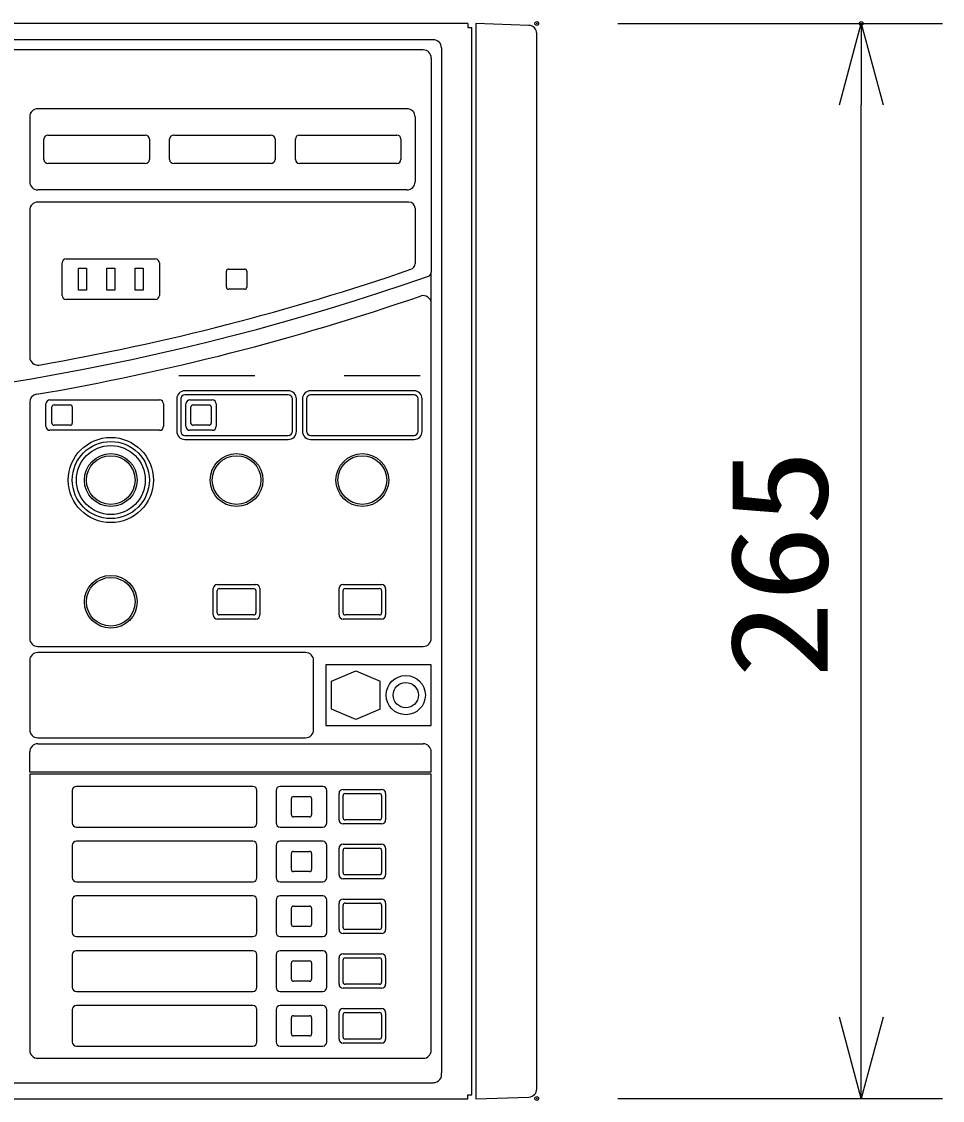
# Model space of a CAD drawing. Units: millimetres, scale not verified. Extents: x -63 to 63, y -57 to 57.
# Drawn here: x -12.28 to 10.42, y 0.46 to 27.05 of the extents above; entities that cross this region are included whole.
import ezdxf
from ezdxf.enums import TextEntityAlignment as Align

# ---------------------------------------------------------------- set-up
doc = ezdxf.new("R2010")
doc.units = ezdxf.units.MM
doc.header["$LTSCALE"] = 0.190236
doc.header["$PDMODE"] = 32
doc.header["$PDSIZE"] = 0.0951
for name, color, linetype in [('0-2_GAIKEI', 1, 'Continuous'), ('0-3_WAKU', 3, 'Continuous'), ('0-4_DEFPOINTS', 7, 'Continuous')]:
    doc.layers.add(name, color=color, linetype=linetype)
doc.styles.add('ＭＳ ゴシック', font='')
doc.styles.get('ＭＳ ゴシック').set_extended_font_data('MS Gothic')

# ---------------------------------------------------------------- blocks, each defined once
blk = doc.blocks.new('_OPEN30')
at = {"layer": '0-4_DEFPOINTS'}
blk.add_line((0, 0), (-1, 0), dxfattribs=at)
blk.add_lwpolyline([(-1, 0.26795), (0, 0), (-1, -0.26795)], dxfattribs=at)

msp = doc.modelspace()

# ---------------------------------------------------------------- linework, layer by layer
at = {"layer": '0-2_GAIKEI', "color": 7}
for p, q in [((-1.2839, 27), (-42.7839, 27)), ((-1.1839, 0.6), (-1.1839, 26.9)), ((0.2231, 26.9544), (-1.0839, 27)), ((-1.0839, 27), (-1.0839, 0.5)), ((0.4161, 0.7455), (0.4161, 26.7545)), ((-1.0839, 0.5), (0.2231, 0.5456)), ((-40.2045, 0.5), (-1.2839, 0.5))]:
    msp.add_line(p, q, dxfattribs=at)
at = {"layer": '0-2_GAIKEI'}
for p, q in [((-2.1339, 26.6), (-33.4839, 26.6)), ((-2.3839, 26.35), (-41.7839, 26.35)), ((-1.9339, 26.4), (-1.9339, 25.4)), ((-2.1839, 26.15), (-2.1839, 20.8709)), ((-1.9339, 25.4), (-1.9339, 1.1423)), ((-2.7839, 24.9), (-11.8839, 24.9)), ((-12.0839, 24.7), (-12.0839, 23.1)), ((-2.5839, 24.7), (-2.5839, 23.1)), ((-11.6339, 24.25), (-9.2339, 24.25)), ((-8.5339, 24.25), (-6.1339, 24.25)), ((-5.4339, 24.25), (-3.0339, 24.25)), ((-11.7339, 23.65), (-11.7339, 24.15)), ((-9.1339, 24.15), (-9.1339, 23.65)), ((-8.6339, 23.65), (-8.6339, 24.15)), ((-6.0339, 24.15), (-6.0339, 23.65)), ((-5.5339, 23.65), (-5.5339, 24.15)), ((-2.9339, 24.15), (-2.9339, 23.65)), ((-9.2339, 23.55), (-11.6339, 23.55)), ((-6.1339, 23.55), (-8.5339, 23.55)), ((-3.0339, 23.55), (-5.4339, 23.55)), ((-2.7839, 22.9), (-11.8839, 22.9)), ((-2.7339, 22.6), (-11.8839, 22.6)), ((-12.0839, 22.4), (-12.0839, 18.7818)), ((-2.5839, 22.45), (-2.5839, 21.0851)), ((-11.2839, 20.3), (-11.2839, 21.1)), ((-11.1839, 21.2), (-8.9839, 21.2)), ((-8.8839, 21.1), (-8.8839, 20.3)), ((-10.8839, 20.425), (-10.8839, 20.975)), ((-10.8839, 20.975), (-10.6839, 20.975)), ((-10.6839, 20.975), (-10.6839, 20.425)), ((-10.1839, 20.425), (-10.1839, 20.975)), ((-10.1839, 20.975), (-9.9839, 20.975)), ((-9.9839, 20.975), (-9.9839, 20.425)), ((-9.4839, 20.425), (-9.4839, 20.975)), ((-9.4839, 20.975), (-9.2839, 20.975)), ((-9.2839, 20.975), (-9.2839, 20.425)), ((-7.2339, 20.5), (-7.2339, 20.9)), ((-7.1839, 20.95), (-6.7839, 20.95)), ((-6.7339, 20.9), (-6.7339, 20.5)), ((-2.1839, 20.0951), (-2.1839, 20.8709)), ((-10.6839, 20.425), (-10.8839, 20.425)), ((-9.9839, 20.425), (-10.1839, 20.425)), ((-9.2839, 20.425), (-9.4839, 20.425)), ((-6.7839, 20.45), (-7.1839, 20.45)), ((-8.9839, 20.2), (-11.1839, 20.2)), ((-2.1839, 11.85), (-2.1839, 20.0951)), ((-8.4089, 18.325), (-6.5339, 18.325)), ((-4.3339, 18.325), (-2.4589, 18.325)), ((-5.7089, 17.95), (-8.2589, 17.95)), ((-5.7089, 17.85), (-8.2589, 17.85)), ((-2.6089, 17.95), (-5.1589, 17.95)), ((-2.6089, 17.85), (-5.1589, 17.85)), ((-12.0839, 17.6655), (-12.0839, 11.85)), ((-11.6839, 17.075), (-11.6839, 17.625)), ((-11.5839, 17.725), (-8.8839, 17.725)), ((-11.5339, 17.15), (-11.5339, 17.55)), ((-11.4839, 17.6), (-11.0839, 17.6)), ((-11.0339, 17.55), (-11.0339, 17.15)), ((-8.7839, 17.625), (-8.7839, 17.075)), ((-8.4589, 17.75), (-8.4589, 16.95)), ((-8.3589, 17.75), (-8.3589, 16.95)), ((-8.2339, 17.075), (-8.2339, 17.625)), ((-8.2339, 17.075), (-8.2339, 17.625)), ((-8.1339, 17.725), (-7.5839, 17.725)), ((-8.1089, 17.15), (-8.1089, 17.55)), ((-8.0589, 17.6), (-7.6589, 17.6)), ((-7.6089, 17.55), (-7.6089, 17.15)), ((-7.4839, 17.625), (-7.4839, 17.4)), ((-5.6089, 16.95), (-5.6089, 17.75)), ((-5.5089, 16.95), (-5.5089, 17.75)), ((-5.3589, 17.75), (-5.3589, 16.95)), ((-5.2589, 17.75), (-5.2589, 16.95)), ((-2.5089, 16.95), (-2.5089, 17.75)), ((-2.4089, 16.95), (-2.4089, 17.75)), ((-7.4839, 17.4), (-7.4839, 17.3)), ((-7.4839, 17.3), (-7.4839, 17.075)), ((-11.0839, 17.1), (-11.4839, 17.1)), ((-7.6589, 17.1), (-8.0589, 17.1)), ((-8.8839, 16.975), (-11.5839, 16.975)), ((-8.2589, 16.85), (-5.7089, 16.85)), ((-8.2589, 16.75), (-5.7089, 16.75)), ((-7.5839, 16.975), (-8.1339, 16.975)), ((-7.5839, 16.975), (-8.1339, 16.975)), ((-5.1589, 16.85), (-2.6089, 16.85)), ((-5.1589, 16.75), (-2.6089, 16.75)), ((-7.5589, 12.425), (-7.5589, 13.075)), ((-7.4589, 13.175), (-6.5089, 13.175)), ((-7.4089, 13.075), (-6.5589, 13.075)), ((-6.4089, 13.075), (-6.4089, 12.425)), ((-4.4589, 12.425), (-4.4589, 13.075)), ((-4.3589, 13.175), (-3.4089, 13.175)), ((-4.3089, 13.075), (-3.4589, 13.075)), ((-3.3089, 13.075), (-3.3089, 12.425)), ((-7.4589, 12.475), (-7.4589, 13.025)), ((-6.5089, 13.025), (-6.5089, 12.475)), ((-4.3589, 12.475), (-4.3589, 13.025)), ((-3.4089, 13.025), (-3.4089, 12.475)), ((-6.5089, 12.325), (-7.4589, 12.325)), ((-6.5589, 12.425), (-7.4089, 12.425)), ((-3.4089, 12.325), (-4.3589, 12.325)), ((-3.4589, 12.425), (-4.3089, 12.425)), ((-11.8839, 11.65), (-2.3839, 11.65)), ((-5.2839, 11.5), (-11.8839, 11.5)), ((-12.0839, 11.3), (-12.0839, 9.6)), ((-5.0839, 9.6), (-5.0839, 11.3)), ((-2.1839, 11.2), (-4.7839, 11.2)), ((-4.7839, 11.2), (-4.7839, 9.7)), ((-2.1839, 9.7), (-2.1839, 11.2)), ((-4.6402, 10.7964), (-4.0402, 11.05)), ((-4.0402, 11.05), (-3.4402, 10.7964)), ((-4.6402, 10.1036), (-4.6402, 10.7964)), ((-3.4402, 10.1036), (-3.4402, 10.7964)), ((-4.0402, 9.85), (-4.6402, 10.1036)), ((-3.4402, 10.1036), (-4.0402, 9.85)), ((-4.7839, 9.7), (-2.1839, 9.7)), ((-11.8839, 9.4), (-5.2839, 9.4)), ((-12.0839, 8.55), (-12.0839, 9.05)), ((-11.8839, 9.25), (-2.3839, 9.25)), ((-2.1839, 8.55), (-2.1839, 9.05)), ((-2.1839, 8.55), (-12.0839, 8.55)), ((-12.0839, 8.5), (-12.0839, 1.7)), ((-2.1839, 8.5), (-12.0839, 8.5)), ((-2.1839, 1.7), (-2.1839, 8.5)), ((-11.0339, 8.1), (-11.0339, 7.3)), ((-6.5839, 8.2), (-10.9339, 8.2)), ((-6.4839, 7.3), (-6.4839, 8.1)), ((-6.0089, 8.1), (-6.0089, 7.3)), ((-4.8589, 8.2), (-5.9089, 8.2)), ((-4.7589, 7.3), (-4.7589, 8.1)), ((-4.4589, 7.375), (-4.4589, 8.025)), ((-4.3589, 8.125), (-3.4089, 8.125)), ((-4.3089, 8.025), (-3.4589, 8.025)), ((-3.3089, 8.025), (-3.3089, 7.375)), ((-5.6339, 7.5), (-5.6339, 7.9)), ((-5.5839, 7.95), (-5.1839, 7.95)), ((-5.1339, 7.9), (-5.1339, 7.5)), ((-4.3589, 7.425), (-4.3589, 7.975)), ((-3.4089, 7.975), (-3.4089, 7.425)), ((-5.1839, 7.45), (-5.5839, 7.45)), ((-10.9339, 7.2), (-6.5839, 7.2)), ((-5.9089, 7.2), (-4.8589, 7.2)), ((-3.4089, 7.275), (-4.3589, 7.275)), ((-3.4589, 7.375), (-4.3089, 7.375)), ((-11.0339, 6.75), (-11.0339, 5.95)), ((-6.5839, 6.85), (-10.9339, 6.85)), ((-6.4839, 5.95), (-6.4839, 6.75)), ((-6.0089, 6.75), (-6.0089, 5.95)), ((-4.8589, 6.85), (-5.9089, 6.85)), ((-4.7589, 5.95), (-4.7589, 6.75)), ((-4.4589, 6.025), (-4.4589, 6.675)), ((-4.3589, 6.775), (-3.4089, 6.775)), ((-4.3089, 6.675), (-3.4589, 6.675)), ((-3.3089, 6.675), (-3.3089, 6.025)), ((-5.6339, 6.15), (-5.6339, 6.55)), ((-5.5839, 6.6), (-5.1839, 6.6)), ((-5.1339, 6.55), (-5.1339, 6.15)), ((-4.3589, 6.075), (-4.3589, 6.625)), ((-3.4089, 6.625), (-3.4089, 6.075)), ((-10.9339, 5.85), (-6.5839, 5.85)), ((-5.9089, 5.85), (-4.8589, 5.85)), ((-5.1839, 6.1), (-5.5839, 6.1)), ((-3.4089, 5.925), (-4.3589, 5.925)), ((-3.4589, 6.025), (-4.3089, 6.025)), ((-11.0339, 5.4), (-11.0339, 4.6)), ((-6.5839, 5.5), (-10.9339, 5.5)), ((-6.4839, 4.6), (-6.4839, 5.4)), ((-6.0089, 5.4), (-6.0089, 4.6)), ((-4.8589, 5.5), (-5.9089, 5.5)), ((-4.7589, 4.6), (-4.7589, 5.4)), ((-4.4589, 4.675), (-4.4589, 5.325)), ((-4.3589, 5.425), (-3.4089, 5.425)), ((-4.3089, 5.325), (-3.4589, 5.325)), ((-3.3089, 5.325), (-3.3089, 4.675)), ((-5.6339, 4.8), (-5.6339, 5.2)), ((-5.5839, 5.25), (-5.1839, 5.25)), ((-5.1339, 5.2), (-5.1339, 4.8)), ((-4.3589, 4.725), (-4.3589, 5.275)), ((-3.4089, 5.275), (-3.4089, 4.725)), ((-5.1839, 4.75), (-5.5839, 4.75)), ((-3.4089, 4.575), (-4.3589, 4.575)), ((-3.4589, 4.675), (-4.3089, 4.675)), ((-10.9339, 4.5), (-6.5839, 4.5)), ((-5.9089, 4.5), (-4.8589, 4.5)), ((-11.0339, 4.05), (-11.0339, 3.25)), ((-6.5839, 4.15), (-10.9339, 4.15)), ((-6.4839, 3.25), (-6.4839, 4.05)), ((-6.0089, 4.05), (-6.0089, 3.25)), ((-4.8589, 4.15), (-5.9089, 4.15)), ((-4.7589, 3.25), (-4.7589, 4.05)), ((-4.3589, 4.075), (-3.4089, 4.075)), ((-5.6339, 3.45), (-5.6339, 3.85)), ((-5.5839, 3.9), (-5.1839, 3.9)), ((-5.1339, 3.85), (-5.1339, 3.45)), ((-4.4589, 3.325), (-4.4589, 3.975)), ((-4.3589, 3.375), (-4.3589, 3.925)), ((-4.3089, 3.975), (-3.4589, 3.975)), ((-3.4089, 3.925), (-3.4089, 3.375)), ((-3.3089, 3.975), (-3.3089, 3.325)), ((-5.1839, 3.4), (-5.5839, 3.4)), ((-3.4089, 3.225), (-4.3589, 3.225)), ((-3.4589, 3.325), (-4.3089, 3.325)), ((-10.9339, 3.15), (-6.5839, 3.15)), ((-5.9089, 3.15), (-4.8589, 3.15)), ((-11.0339, 2.7), (-11.0339, 1.9)), ((-6.5839, 2.8), (-10.9339, 2.8)), ((-6.4839, 1.9), (-6.4839, 2.7)), ((-6.0089, 2.7), (-6.0089, 1.9)), ((-4.8589, 2.8), (-5.9089, 2.8)), ((-4.7589, 1.9), (-4.7589, 2.7)), ((-4.3589, 2.725), (-3.4089, 2.725)), ((-5.6339, 2.1), (-5.6339, 2.5)), ((-5.5839, 2.55), (-5.1839, 2.55)), ((-5.1339, 2.5), (-5.1339, 2.1)), ((-4.4589, 1.975), (-4.4589, 2.625)), ((-4.3589, 2.025), (-4.3589, 2.575)), ((-4.3089, 2.625), (-3.4589, 2.625)), ((-3.4089, 2.575), (-3.4089, 2.025)), ((-3.3089, 2.625), (-3.3089, 1.975)), ((-5.1839, 2.05), (-5.5839, 2.05)), ((-3.4089, 1.875), (-4.3589, 1.875)), ((-3.4589, 1.975), (-4.3089, 1.975)), ((-10.9339, 1.8), (-6.5839, 1.8)), ((-5.9089, 1.8), (-4.8589, 1.8)), ((-11.8839, 1.5), (-2.3839, 1.5)), ((-33.3839, 0.9), (-2.1339, 0.9))]:
    msp.add_line(p, q, dxfattribs=at)
at = {"layer": '0-2_GAIKEI', "color": 7}
for points in [[(-1.2839, 27), (-1.2839, 26.9), (-1.1839, 26.9)], [(-1.2839, 0.5), (-1.2839, 0.6), (-1.1839, 0.6)]]:
    msp.add_lwpolyline(points, dxfattribs=at)
at = {"layer": '0-2_GAIKEI'}
for centre, radius in [((-10.0839, 15.75), 1.05), ((-10.0839, 15.75), 0.95), ((-10.0839, 15.75), 0.85), ((-10.0839, 15.75), 0.65), ((-10.0839, 15.75), 0.6), ((-6.9839, 15.75), 0.65), ((-6.9839, 15.75), 0.6), ((-3.8839, 15.75), 0.65), ((-3.8839, 15.75), 0.6), ((-10.0839, 12.75), 0.65), ((-10.0839, 12.75), 0.6), ((-2.8131, 10.45), 0.4827), ((-2.8131, 10.45), 0.3109)]:
    msp.add_circle(centre, radius, dxfattribs=at)
at = {"layer": '0-2_GAIKEI', "color": 7}
for centre, start, end in [((0.2161, 26.7545), 0, 88), ((0.2161, 0.7455), 272, 0)]:
    msp.add_arc(centre, 0.2, start, end, dxfattribs=at)
at = {"layer": '0-2_GAIKEI'}
for centre, radius, start, end in [((-2.1339, 26.4), 0.2, 0, 90), ((-2.3839, 26.15), 0.2, 0, 90), ((-11.8839, 24.7), 0.2, 90, 180), ((-2.7839, 24.7), 0.2, 0, 90), ((-11.6339, 24.15), 0.1, 90, 180), ((-9.2339, 24.15), 0.1, 0, 90), ((-8.5339, 24.15), 0.1, 90, 180), ((-6.1339, 24.15), 0.1, 0, 90), ((-5.4339, 24.15), 0.1, 90, 180), ((-3.0339, 24.15), 0.1, 0, 90), ((-11.6339, 23.65), 0.1, 180, 270), ((-9.2339, 23.65), 0.1, 270, 0), ((-8.5339, 23.65), 0.1, 180, 270), ((-6.1339, 23.65), 0.1, 270, 0), ((-5.4339, 23.65), 0.1, 180, 270), ((-3.0339, 23.65), 0.1, 270, 0), ((-11.8839, 23.1), 0.2, 180, 270), ((-2.7839, 23.1), 0.2, 270, 0), ((-11.8839, 22.4), 0.2, 90, 180), ((-2.7339, 22.45), 0.15, 0, 90), ((-11.1839, 21.1), 0.1, 90, 180), ((-8.9839, 21.1), 0.1, 0, 90), ((-2.7339, 21.0851), 0.15, 288.98269, 0), ((-22.0839, 77.3369), 59.9369, 250.74457, 289.32343), ((-22.0839, 77.3369), 59.6369, 279.8815, 288.98269), ((-7.1839, 20.9), 0.05, 90, 180), ((-6.7839, 20.9), 0.05, 0, 90), ((-2.2839, 20.8709), 0.1, 289.32343, 0), ((-7.1839, 20.5), 0.05, 180, 270), ((-6.7839, 20.5), 0.05, 270, 0), ((-22.0839, 77.3369), 60.3369, 279.70019, 288.99115), ((-11.1839, 20.3), 0.1, 180, 270), ((-8.9839, 20.3), 0.1, 270, 0), ((-2.3839, 20.0951), 0.2, 0, 108.99115), ((-11.8839, 18.7818), 0.2, 180, 279.8815), ((-11.8839, 17.6655), 0.2, 99.70019, 180), ((-8.2589, 17.75), 0.2, 90, 180), ((-8.2589, 17.75), 0.1, 90, 180), ((-5.7089, 17.75), 0.2, 0, 90), ((-5.7089, 17.75), 0.1, 0, 90), ((-5.1589, 17.75), 0.2, 90, 180), ((-5.1589, 17.75), 0.1, 90, 180), ((-2.6089, 17.75), 0.2, 0, 90), ((-2.6089, 17.75), 0.1, 0, 90), ((-11.5839, 17.625), 0.1, 90, 180), ((-11.4839, 17.55), 0.05, 90, 180), ((-11.0839, 17.55), 0.05, 0, 90), ((-8.8839, 17.625), 0.1, 0, 90), ((-8.1339, 17.625), 0.1, 90, 180), ((-8.0589, 17.55), 0.05, 90, 180), ((-7.6589, 17.55), 0.05, 0, 90), ((-7.5839, 17.625), 0.1, 0, 90), ((-11.5839, 17.075), 0.1, 180, 270), ((-11.4839, 17.15), 0.05, 180, 270), ((-11.0839, 17.15), 0.05, 270, 0), ((-8.8839, 17.075), 0.1, 270, 0), ((-8.1339, 17.075), 0.1, 180, 270), ((-8.0589, 17.15), 0.05, 180, 270), ((-7.6589, 17.15), 0.05, 270, 0), ((-7.5839, 17.075), 0.1, 270, 0), ((-8.2589, 16.95), 0.2, 180, 270), ((-8.2589, 16.95), 0.1, 180, 270), ((-5.7089, 16.95), 0.2, 270, 0), ((-5.7089, 16.95), 0.1, 270, 0), ((-5.1589, 16.95), 0.2, 180, 270), ((-5.1589, 16.95), 0.1, 180, 270), ((-2.6089, 16.95), 0.1, 270, 0), ((-2.6089, 16.95), 0.2, 270, 0), ((-7.4589, 13.075), 0.1, 90, 180), ((-7.4089, 13.025), 0.05, 90, 180), ((-6.5589, 13.025), 0.05, 0, 90), ((-6.5089, 13.075), 0.1, 0, 90), ((-4.3589, 13.075), 0.1, 90, 180), ((-4.3089, 13.025), 0.05, 90, 180), ((-3.4589, 13.025), 0.05, 0, 90), ((-3.4089, 13.075), 0.1, 0, 90), ((-7.4589, 12.425), 0.1, 180, 270), ((-7.4089, 12.475), 0.05, 180, 270), ((-6.5589, 12.475), 0.05, 270, 0), ((-6.5089, 12.425), 0.1, 270, 0), ((-4.3589, 12.425), 0.1, 180, 270), ((-4.3089, 12.475), 0.05, 180, 270), ((-3.4589, 12.475), 0.05, 270, 0), ((-3.4089, 12.425), 0.1, 270, 0), ((-11.8839, 11.85), 0.2, 180, 270), ((-2.3839, 11.85), 0.2, 270, 0), ((-11.8839, 11.3), 0.2, 90, 180), ((-5.2839, 11.3), 0.2, 0, 90), ((-11.8839, 9.6), 0.2, 180, 270), ((-5.2839, 9.6), 0.2, 270, 0), ((-11.8839, 9.05), 0.2, 90, 180), ((-2.3839, 9.05), 0.2, 0, 90), ((-10.9339, 8.1), 0.1, 90, 180), ((-6.5839, 8.1), 0.1, 0, 90), ((-5.9089, 8.1), 0.1, 90, 180), ((-4.8589, 8.1), 0.1, 0, 90), ((-4.3589, 8.025), 0.1, 90, 180), ((-4.3089, 7.975), 0.05, 90, 180), ((-3.4589, 7.975), 0.05, 0, 90), ((-3.4089, 8.025), 0.1, 0, 90), ((-5.5839, 7.9), 0.05, 90, 180), ((-5.1839, 7.9), 0.05, 0, 90), ((-5.5839, 7.5), 0.05, 180, 270), ((-5.1839, 7.5), 0.05, 270, 0), ((-10.9339, 7.3), 0.1, 180, 270), ((-6.5839, 7.3), 0.1, 270, 0), ((-5.9089, 7.3), 0.1, 180, 270), ((-4.8589, 7.3), 0.1, 270, 0), ((-4.3589, 7.375), 0.1, 180, 270), ((-4.3089, 7.425), 0.05, 180, 270), ((-3.4589, 7.425), 0.05, 270, 0), ((-3.4089, 7.375), 0.1, 270, 0), ((-10.9339, 6.75), 0.1, 90, 180), ((-6.5839, 6.75), 0.1, 0, 90), ((-5.9089, 6.75), 0.1, 90, 180), ((-4.8589, 6.75), 0.1, 0, 90), ((-4.3589, 6.675), 0.1, 90, 180), ((-4.3089, 6.625), 0.05, 90, 180), ((-3.4589, 6.625), 0.05, 0, 90), ((-3.4089, 6.675), 0.1, 0, 90), ((-5.5839, 6.55), 0.05, 90, 180), ((-5.1839, 6.55), 0.05, 0, 90), ((-5.5839, 6.15), 0.05, 180, 270), ((-5.1839, 6.15), 0.05, 270, 0), ((-10.9339, 5.95), 0.1, 180, 270), ((-6.5839, 5.95), 0.1, 270, 0), ((-5.9089, 5.95), 0.1, 180, 270), ((-4.8589, 5.95), 0.1, 270, 0), ((-4.3589, 6.025), 0.1, 180, 270), ((-4.3089, 6.075), 0.05, 180, 270), ((-3.4589, 6.075), 0.05, 270, 0), ((-3.4089, 6.025), 0.1, 270, 0), ((-10.9339, 5.4), 0.1, 90, 180), ((-6.5839, 5.4), 0.1, 0, 90), ((-5.9089, 5.4), 0.1, 90, 180), ((-4.8589, 5.4), 0.1, 0, 90), ((-4.3589, 5.325), 0.1, 90, 180), ((-4.3089, 5.275), 0.05, 90, 180), ((-3.4589, 5.275), 0.05, 0, 90), ((-3.4089, 5.325), 0.1, 0, 90), ((-5.5839, 5.2), 0.05, 90, 180), ((-5.1839, 5.2), 0.05, 0, 90), ((-5.5839, 4.8), 0.05, 180, 270), ((-5.1839, 4.8), 0.05, 270, 0), ((-10.9339, 4.6), 0.1, 180, 270), ((-6.5839, 4.6), 0.1, 270, 0), ((-5.9089, 4.6), 0.1, 180, 270), ((-4.8589, 4.6), 0.1, 270, 0), ((-4.3589, 4.675), 0.1, 180, 270), ((-4.3089, 4.725), 0.05, 180, 270), ((-3.4589, 4.725), 0.05, 270, 0), ((-3.4089, 4.675), 0.1, 270, 0), ((-10.9339, 4.05), 0.1, 90, 180), ((-6.5839, 4.05), 0.1, 0, 90), ((-5.9089, 4.05), 0.1, 90, 180), ((-4.8589, 4.05), 0.1, 0, 90), ((-4.3589, 3.975), 0.1, 90, 180), ((-3.4089, 3.975), 0.1, 0, 90), ((-5.5839, 3.85), 0.05, 90, 180), ((-5.1839, 3.85), 0.05, 0, 90), ((-4.3089, 3.925), 0.05, 90, 180), ((-3.4589, 3.925), 0.05, 0, 90), ((-10.9339, 3.25), 0.1, 180, 270), ((-6.5839, 3.25), 0.1, 270, 0), ((-5.9089, 3.25), 0.1, 180, 270), ((-5.5839, 3.45), 0.05, 180, 270), ((-5.1839, 3.45), 0.05, 270, 0), ((-4.8589, 3.25), 0.1, 270, 0), ((-4.3589, 3.325), 0.1, 180, 270), ((-4.3089, 3.375), 0.05, 180, 270), ((-3.4589, 3.375), 0.05, 270, 0), ((-3.4089, 3.325), 0.1, 270, 0), ((-10.9339, 2.7), 0.1, 90, 180), ((-6.5839, 2.7), 0.1, 0, 90), ((-5.9089, 2.7), 0.1, 90, 180), ((-4.8589, 2.7), 0.1, 0, 90), ((-4.3589, 2.625), 0.1, 90, 180), ((-3.4089, 2.625), 0.1, 0, 90), ((-5.5839, 2.5), 0.05, 90, 180), ((-5.1839, 2.5), 0.05, 0, 90), ((-4.3089, 2.575), 0.05, 90, 180), ((-3.4589, 2.575), 0.05, 0, 90), ((-10.9339, 1.9), 0.1, 180, 270), ((-6.5839, 1.9), 0.1, 270, 0), ((-5.9089, 1.9), 0.1, 180, 270), ((-5.5839, 2.1), 0.05, 180, 270), ((-5.1839, 2.1), 0.05, 270, 0), ((-4.8589, 1.9), 0.1, 270, 0), ((-4.3589, 1.975), 0.1, 180, 270), ((-4.3089, 2.025), 0.05, 180, 270), ((-3.4589, 2.025), 0.05, 270, 0), ((-3.4089, 1.975), 0.1, 270, 0), ((-11.8839, 1.7), 0.2, 180, 270), ((-2.3839, 1.7), 0.2, 270, 0), ((-2.13, 1.103), 0.2, 270, 11.30886)]:
    msp.add_arc(centre, radius, start, end, dxfattribs=at)
at = {"layer": '0-3_WAKU'}
for p, q in [((2.4161, 27), (10.4161, 27)), ((8.4161, 2.51), (8.4161, 25)), ((2.4161, 0.51), (10.4161, 0.51))]:
    msp.add_line(p, q, dxfattribs=at)
at = {"layer": '0-4_DEFPOINTS'}
for p in [(0.4161, 27), (8.4161, 27), (0.4161, 0.51)]:
    msp.add_point(p, dxfattribs=at)

# ---------------------------------------------------------------- block references
at = {"layer": '0-3_WAKU', "xscale": 2, "yscale": 2}
for p, rotation in [((8.4161, 27), 90), ((8.4161, 0.51), 270)]:
    msp.add_blockref('_OPEN30', p, dxfattribs=dict(at, rotation=rotation))

# ---------------------------------------------------------------- texts
at = {"layer": '0-3_WAKU', "style": 'ＭＳ ゴシック', "width": 1.15}
msp.add_text('265', height=2.406, rotation=90, dxfattribs=at).set_placement((8.3066, 10.8679), align=Align.BOTTOM_LEFT)

doc.saveas('drawing.dxf')
